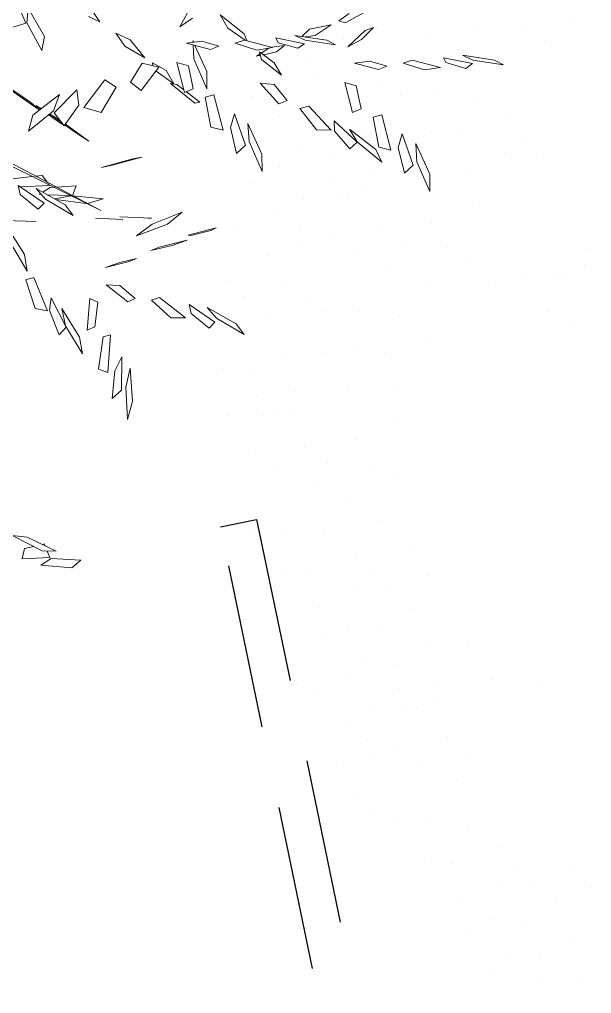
# Model space of a CAD drawing. Header units: metres. Extents: x 42 to 199, y -121 to 268.
# Drawn here: x 92.888 to 93.67, y -52.176 to -50.844 of the extents above; entities that cross this region are included whole.
import ezdxf

# ---------------------------------------------------------------- set-up
doc = ezdxf.new("R2010")
doc.units = ezdxf.units.M
doc.header["$LTSCALE"] = 0.3
doc.linetypes.add('HIDDEN', pattern=[0.375, 0.25, -0.125])
doc.layers.get('0').update_dxf_attribs({"color": 8})
doc.layers.add('A-Hidden-Above', color=8, linetype='HIDDEN')
doc.layers.add('A-LANDSCAPE', color=8, linetype='Continuous', lineweight=5)
doc.layers.add('DA HOUSE ARCH LAYOUT', color=8, linetype='Continuous', lineweight=9)

# ---------------------------------------------------------------- blocks, each defined once
blk = doc.blocks.new('02PTRX29')
at = {"color": 8, "linetype": 'Continuous', "transparency": 33554572}
for p, q in [((-0.26813, -0.03175), (-0.27534, -0.04908)), ((-0.37098, -0.05124), (-0.37838, -0.03757)), ((-0.32126, -0.0482), (-0.31595, -0.04023)), ((-0.27686, -0.03972), (-0.28692, -0.05731)), ((-0.2761, -0.04883), (-0.27686, -0.03972)), ((-0.47345, -0.04871), (-0.48522, -0.04238)), ((-0.47592, -0.04289), (-0.46947, -0.04757)), ((-0.46947, -0.04757), (-0.47345, -0.04871)), ((-0.39603, -0.0439), (-0.41083, -0.05554)), ((-0.39603, -0.0439), (-0.40077, -0.05199)), ((-0.37098, -0.05124), (-0.37876, -0.0458)), ((-0.31424, -0.04478), (-0.32126, -0.0482)), ((-0.4837, -0.05908), (-0.4911, -0.05174)), ((-0.4911, -0.05174), (-0.48598, -0.05364)), ((-0.48598, -0.05364), (-0.47516, -0.06363)), ((-0.45485, -0.05655), (-0.46472, -0.0501)), ((-0.46472, -0.0501), (-0.45144, -0.05275)), ((-0.45144, -0.05275), (-0.4467, -0.05731)), ((-0.40077, -0.05199), (-0.4114, -0.05958)), ((-0.2854, -0.06604), (-0.2761, -0.04883)), ((-0.27534, -0.04908), (-0.26661, -0.05174)), ((-0.47516, -0.06363), (-0.4837, -0.05908)), ((-0.46757, -0.06249), (-0.44859, -0.05946)), ((-0.46207, -0.05958), (-0.46757, -0.06249)), ((-0.44233, -0.05655), (-0.46207, -0.05958)), ((-0.44859, -0.05756), (-0.45485, -0.05655)), ((-0.44859, -0.05946), (-0.44233, -0.05655)), ((-0.44821, -0.06174), (-0.43038, -0.05807)), ((-0.43038, -0.05807), (-0.43189, -0.0611)), ((-0.41102, -0.05946), (-0.42848, -0.06401)), ((-0.41254, -0.05984), (-0.41083, -0.05554)), ((-0.41102, -0.05946), (-0.40533, -0.06136)), ((-0.38464, -0.06009), (-0.39508, -0.06325)), ((-0.37516, -0.06136), (-0.38464, -0.06009)), ((-0.37952, -0.06085), (-0.37895, -0.05996)), ((-0.37895, -0.05996), (-0.37914, -0.06085)), ((-0.34005, -0.05933), (-0.34916, -0.07059)), ((-0.33113, -0.05528), (-0.34005, -0.05933)), ((-0.33113, -0.05528), (-0.33682, -0.06325)), ((-0.28692, -0.05731), (-0.2854, -0.06604)), ((-0.44423, -0.06452), (-0.44821, -0.06174)), ((-0.43189, -0.0611), (-0.44423, -0.06452)), ((-0.43094, -0.0668), (-0.43588, -0.06287)), ((-0.4281, -0.06389), (-0.43588, -0.06287)), ((-0.42848, -0.06401), (-0.4281, -0.06389)), ((-0.41861, -0.06566), (-0.42848, -0.06401)), ((-0.42146, -0.06768), (-0.4262, -0.06452)), ((-0.40533, -0.06136), (-0.41861, -0.06566)), ((-0.39508, -0.06325), (-0.38996, -0.06528)), ((-0.37516, -0.06136), (-0.38996, -0.06528)), ((-0.38028, -0.06275), (-0.38768, -0.07907)), ((-0.37971, -0.07122), (-0.37914, -0.06249)), ((-0.33682, -0.06325), (-0.34916, -0.07059)), ((-0.56624, -0.07198), (-0.57175, -0.07489)), ((-0.55277, -0.07198), (-0.57175, -0.07489)), ((-0.54632, -0.06895), (-0.56624, -0.07198)), ((-0.54632, -0.06895), (-0.55277, -0.07198)), ((-0.53455, -0.07059), (-0.55239, -0.07413)), ((-0.53455, -0.07059), (-0.53588, -0.0735)), ((-0.53266, -0.07654), (-0.51501, -0.07186)), ((-0.50951, -0.07375), (-0.51501, -0.07186)), ((-0.48882, -0.07249), (-0.49926, -0.07565)), ((-0.47933, -0.07375), (-0.48882, -0.07249)), ((-0.43398, -0.08134), (-0.42165, -0.07148)), ((-0.43094, -0.0668), (-0.42279, -0.06857)), ((-0.42032, -0.0668), (-0.42943, -0.07363)), ((-0.42165, -0.07148), (-0.42032, -0.0668)), ((-0.41842, -0.06945), (-0.42108, -0.06895)), ((-0.41842, -0.06945), (-0.4207, -0.06806)), ((-0.38768, -0.08982), (-0.37971, -0.07122)), ((-0.54841, -0.07704), (-0.55239, -0.07413)), ((-0.53588, -0.0735), (-0.54841, -0.07704)), ((-0.52279, -0.07805), (-0.53266, -0.07654)), ((-0.50951, -0.07375), (-0.52279, -0.07805)), ((-0.49414, -0.07768), (-0.49926, -0.07565)), ((-0.47933, -0.07375), (-0.49414, -0.07768)), ((-0.42943, -0.07363), (-0.43398, -0.08134)), ((-0.37629, -0.07552), (-0.37914, -0.08982)), ((-0.36908, -0.0735), (-0.37629, -0.07552)), ((-0.37383, -0.09197), (-0.36908, -0.0735)), ((-0.36719, -0.08666), (-0.36244, -0.07831)), ((-0.3539, -0.07363), (-0.36244, -0.07831)), ((-0.35789, -0.07628), (-0.34764, -0.07388)), ((-0.34688, -0.09083), (-0.35789, -0.07628)), ((-0.3539, -0.07363), (-0.35409, -0.0754)), ((-0.34024, -0.08565), (-0.34764, -0.07388)), ((-0.38768, -0.07907), (-0.38768, -0.08982)), ((-0.35618, -0.07881), (-0.36719, -0.08666)), ((-0.33132, -0.08868), (-0.32449, -0.08413)), ((-0.32449, -0.08413), (-0.3114, -0.10133)), ((-0.48028, -0.08792), (-0.48332, -0.10222)), ((-0.48028, -0.08792), (-0.47326, -0.0859)), ((-0.47801, -0.10437), (-0.47326, -0.0859)), ((-0.42943, -0.08704), (-0.43759, -0.0969)), ((-0.4207, -0.08628), (-0.43227, -0.09905)), ((-0.4207, -0.08628), (-0.42943, -0.08704)), ((-0.3651, -0.08653), (-0.38028, -0.09855)), ((-0.37914, -0.08982), (-0.37383, -0.09197)), ((-0.37345, -0.09045), (-0.36908, -0.08704)), ((-0.3651, -0.08653), (-0.36908, -0.08704)), ((-0.34024, -0.08565), (-0.34688, -0.09083)), ((-0.32221, -0.10437), (-0.33132, -0.08868)), ((-0.30703, -0.09045), (-0.30817, -0.09994)), ((-0.30703, -0.09045), (-0.29299, -0.10462)), ((-0.26472, -0.08868), (-0.27857, -0.09817)), ((-0.39774, -0.11537), (-0.39204, -0.09349)), ((-0.39204, -0.09349), (-0.38673, -0.09488)), ((-0.38673, -0.09488), (-0.39015, -0.1136)), ((-0.38332, -0.09804), (-0.37497, -0.09159)), ((-0.29622, -0.09336), (-0.27971, -0.10601)), ((-0.29261, -0.10348), (-0.29622, -0.09336)), ((-0.28369, -0.10285), (-0.26661, -0.09096)), ((-0.47801, -0.10437), (-0.48332, -0.10222)), ((-0.46472, -0.1155), (-0.45087, -0.10045)), ((-0.44537, -0.10196), (-0.45561, -0.11512)), ((-0.45087, -0.10045), (-0.44537, -0.10196)), ((-0.43227, -0.09905), (-0.43759, -0.0969)), ((-0.38028, -0.09855), (-0.38332, -0.09804)), ((-0.3114, -0.10133), (-0.32221, -0.10437)), ((-0.30817, -0.09994), (-0.29925, -0.11272)), ((-0.2816, -0.10019), (-0.28502, -0.10209)), ((-0.28464, -0.10234), (-0.2816, -0.10019)), ((-0.28369, -0.10285), (-0.27857, -0.09817)), ((-0.50192, -0.12777), (-0.49622, -0.10589)), ((-0.49622, -0.10589), (-0.49091, -0.10728)), ((-0.49091, -0.10728), (-0.49432, -0.126)), ((-0.40476, -0.10525), (-0.41159, -0.12474)), ((-0.40229, -0.11373), (-0.40476, -0.10525)), ((-0.29925, -0.11272), (-0.29299, -0.10462)), ((-0.29033, -0.10551), (-0.29773, -0.11069)), ((-0.29773, -0.11171), (-0.28976, -0.10601)), ((-0.29678, -0.10943), (-0.29052, -0.10538)), ((-0.29261, -0.10348), (-0.27705, -0.11613)), ((-0.27705, -0.11613), (-0.27971, -0.10601)), ((-0.47611, -0.11474), (-0.49243, -0.12752)), ((-0.46662, -0.10968), (-0.48104, -0.12296)), ((-0.48085, -0.12271), (-0.47611, -0.11474)), ((-0.46681, -0.11601), (-0.46662, -0.10968)), ((-0.42184, -0.1303), (-0.41311, -0.11133)), ((-0.41311, -0.11133), (-0.41387, -0.12246)), ((-0.40609, -0.1298), (-0.40229, -0.11373)), ((-0.39774, -0.11537), (-0.39015, -0.1136)), ((-0.30001, -0.11171), (-0.31443, -0.12221)), ((-0.30741, -0.11778), (-0.29982, -0.11221)), ((-0.29773, -0.11171), (-0.29811, -0.1112)), ((-0.50894, -0.11765), (-0.51577, -0.13713)), ((-0.50647, -0.12613), (-0.50894, -0.11765)), ((-0.46681, -0.11601), (-0.47649, -0.12701)), ((-0.46472, -0.1155), (-0.45561, -0.11512)), ((-0.23334, -0.11846), (-0.32183, -0.16522)), ((-0.23113, -0.12005), (-0.32183, -0.16534)), ((-0.31443, -0.12221), (-0.30741, -0.11778)), ((-0.52601, -0.14283), (-0.51729, -0.12372)), ((-0.51729, -0.12372), (-0.51804, -0.13498)), ((-0.51026, -0.14219), (-0.50647, -0.12613)), ((-0.49432, -0.126), (-0.50192, -0.12777)), ((-0.49622, -0.13524), (-0.48085, -0.12271)), ((-0.47649, -0.12701), (-0.48104, -0.12296)), ((-0.41387, -0.12246), (-0.42203, -0.14118)), ((-0.40609, -0.1298), (-0.41159, -0.12474)), ((-0.49243, -0.12752), (-0.49622, -0.13524)), ((-0.42203, -0.14118), (-0.42184, -0.1303)), ((-0.34176, -0.13321), (-0.34726, -0.1322)), ((-0.34726, -0.1322), (-0.32904, -0.13713)), ((-0.51804, -0.13498), (-0.52601, -0.15358)), ((-0.51577, -0.13713), (-0.51026, -0.14219)), ((-0.3224, -0.13852), (-0.34176, -0.13321)), ((-0.3224, -0.13852), (-0.32904, -0.13713)), ((-0.52601, -0.15358), (-0.52601, -0.14283)), ((-0.28881, -0.14789), (-0.28559, -0.14346)), ((-0.28559, -0.14346), (-0.28141, -0.14396)), ((-0.28047, -0.14409), (-0.28028, -0.14409)), ((-0.27952, -0.14422), (-0.26699, -0.14561)), ((-0.29432, -0.1508), (-0.30665, -0.14991)), ((-0.30438, -0.15598), (-0.30665, -0.14991)), ((-0.29337, -0.1508), (-0.29356, -0.1508)), ((-0.2928, -0.1508), (-0.29337, -0.1508)), ((-0.29052, -0.15092), (-0.2928, -0.1508)), ((-0.28597, -0.15396), (-0.29052, -0.15092)), ((-0.29014, -0.14978), (-0.28995, -0.1494)), ((-0.27174, -0.15054), (-0.29014, -0.14978)), ((-0.28957, -0.1489), (-0.28938, -0.14865)), ((-0.2706, -0.14978), (-0.28673, -0.16066)), ((-0.2706, -0.14978), (-0.27193, -0.15535)), ((-0.30456, -0.15624), (-0.32335, -0.15813)), ((-0.30381, -0.15598), (-0.304, -0.15611)), ((-0.304, -0.15611), (-0.30362, -0.15611)), ((-0.30362, -0.15598), (-0.30381, -0.15598)), ((-0.30324, -0.15611), (-0.30305, -0.15598)), ((-0.29337, -0.15813), (-0.30324, -0.15611)), ((-0.30305, -0.15598), (-0.28862, -0.15548)), ((-0.29982, -0.1618), (-0.28179, -0.15155)), ((-0.28768, -0.15826), (-0.28179, -0.15155)), ((-0.28521, -0.15535), (-0.28369, -0.15522)), ((-0.28369, -0.15522), (-0.28464, -0.15472)), ((-0.27193, -0.15535), (-0.28312, -0.16446)), ((-0.32335, -0.15813), (-0.31367, -0.16092)), ((-0.31367, -0.16092), (-0.31348, -0.16092)), ((-0.31348, -0.16092), (-0.3131, -0.16092)), ((-0.3131, -0.16092), (-0.31291, -0.16092)), ((-0.31291, -0.16092), (-0.29394, -0.15851)), ((-0.28768, -0.15826), (-0.30475, -0.16838)), ((-0.29982, -0.1618), (-0.30475, -0.16838)), ((-0.28312, -0.16446), (-0.28673, -0.16066)), ((-0.3632, -0.17382), (-0.37231, -0.16623)), ((-0.35371, -0.17369), (-0.37231, -0.16623)), ((-0.33379, -0.16927), (-0.35333, -0.17002)), ((-0.34403, -0.18103), (-0.3632, -0.17382)), ((-0.35371, -0.17369), (-0.34403, -0.18103)), ((-0.35333, -0.17002), (-0.35125, -0.17002)), ((-0.31861, -0.17002), (-0.3355, -0.17078)), ((-0.2816, -0.17218), (-0.26244, -0.17142)), ((-0.26339, -0.17483), (-0.27458, -0.19267)), ((-0.39337, -0.17597), (-0.39015, -0.17774)), ((-0.39337, -0.17597), (-0.3761, -0.18065)), ((-0.37781, -0.18078), (-0.39015, -0.17774)), ((-0.3761, -0.18065), (-0.37781, -0.18078)), ((-0.35808, -0.18812), (-0.37554, -0.18369)), ((-0.37554, -0.18369), (-0.36624, -0.18698)), ((-0.35295, -0.19014), (-0.36624, -0.18698)), ((-0.27629, -0.20292), (-0.26585, -0.18546)), ((-0.35808, -0.18812), (-0.35295, -0.19014)), ((-0.27458, -0.19267), (-0.27629, -0.20292)), ((-0.34403, -0.19507), (-0.33379, -0.19748)), ((-0.33948, -0.19697), (-0.34403, -0.19507)), ((-0.33948, -0.19697), (-0.32487, -0.20064)), ((-0.32487, -0.20064), (-0.33379, -0.19748)), ((-0.32525, -0.21152), (-0.33872, -0.22202)), ((-0.33379, -0.21177), (-0.32525, -0.21152)), ((-0.28881, -0.22759), (-0.28028, -0.20696)), ((-0.27534, -0.20836), (-0.28122, -0.22607)), ((-0.27534, -0.20836), (-0.28028, -0.20696)), ((-0.33379, -0.21177), (-0.34328, -0.22)), ((-0.39261, -0.23454), (-0.37667, -0.22366)), ((-0.37667, -0.22366), (-0.378, -0.22923)), ((-0.3744, -0.23189), (-0.35827, -0.21924)), ((-0.35333, -0.22088), (-0.36529, -0.23189)), ((-0.35827, -0.21924), (-0.35333, -0.22088)), ((-0.34328, -0.22), (-0.33872, -0.22202)), ((-0.315, -0.22), (-0.32013, -0.22227)), ((-0.32013, -0.22227), (-0.31823, -0.23758)), ((-0.31348, -0.2396), (-0.315, -0.22)), ((-0.29109, -0.21949), (-0.30039, -0.23771)), ((-0.29014, -0.22746), (-0.29109, -0.21949)), ((-0.4059, -0.23568), (-0.38787, -0.22543)), ((-0.38787, -0.22543), (-0.39375, -0.23214)), ((-0.378, -0.22923), (-0.3892, -0.23834)), ((-0.29773, -0.22619), (-0.30874, -0.24403)), ((-0.29773, -0.22619), (-0.30001, -0.23682)), ((-0.29603, -0.24251), (-0.29014, -0.22746)), ((-0.28122, -0.22607), (-0.28881, -0.22759)), ((-0.39375, -0.23214), (-0.41083, -0.24226)), ((-0.4059, -0.23568), (-0.41083, -0.24226)), ((-0.3892, -0.23834), (-0.39261, -0.23454)), ((-0.36529, -0.23189), (-0.3744, -0.23189)), ((-0.31348, -0.2396), (-0.31823, -0.23758)), ((-0.31045, -0.25428), (-0.30001, -0.23682)), ((-0.29603, -0.24251), (-0.30039, -0.23771)), ((-0.32335, -0.24378), (-0.32791, -0.24239)), ((-0.32791, -0.24239), (-0.3262, -0.26592)), ((-0.3205, -0.26377), (-0.32335, -0.24378)), ((-0.31045, -0.25428), (-0.30874, -0.24403)), ((-0.33056, -0.2649), (-0.33493, -0.25605)), ((-0.33493, -0.25605), (-0.33474, -0.2768)), ((-0.34005, -0.26326), (-0.34157, -0.28363)), ((-0.34005, -0.26326), (-0.33739, -0.27503)), ((-0.32904, -0.28198), (-0.33056, -0.2649)), ((-0.3205, -0.26377), (-0.3262, -0.26592)), ((-0.33853, -0.29514), (-0.33739, -0.27503)), ((-0.33474, -0.2768), (-0.32904, -0.28198)), ((-0.34157, -0.28363), (-0.33853, -0.29514)), ((-0.29413, -0.37674), (-0.27629, -0.36801)), ((-0.26699, -0.36712), (-0.28559, -0.37661)), ((-0.27629, -0.36801), (-0.26699, -0.36712)), ((-0.2873, -0.37345), (-0.28673, -0.37231)), ((-0.28578, -0.37269), (-0.28673, -0.37231)), ((-0.27458, -0.37509), (-0.28028, -0.37383)), ((-0.28559, -0.37661), (-0.29413, -0.37674)), ((-0.28862, -0.37674), (-0.29033, -0.38066)), ((-0.27306, -0.38154), (-0.29033, -0.38066)), ((-0.27458, -0.37509), (-0.27306, -0.38154)), ((-0.3095, -0.3823), (-0.29109, -0.38142)), ((-0.304, -0.38711), (-0.3095, -0.3823)), ((-0.28464, -0.38547), (-0.304, -0.38711)), ((-0.29109, -0.38142), (-0.28464, -0.38547))]:
    blk.add_line(p, q, dxfattribs=at)
blk = doc.blocks.new('MUSTER_0')
at = {"color": 8, "linetype": 'Continuous', "transparency": 33554585}
for p, q in [((7.2078, -3.3393), (7.2078, -3.3393)), ((7.0158, -3.3833), (7.0158, -3.3833)), ((7.1353, -3.3868), (7.1353, -3.3868)), ((7.2433, -3.4168), (7.2433, -3.4168)), ((6.9903, -3.4373), (6.9903, -3.4373)), ((7.1948, -3.4388), (7.1948, -3.4388)), ((7.0683, -3.4448), (7.0683, -3.4448)), ((7.1318, -3.4968), (7.1318, -3.4968)), ((7.2103, -3.5038), (7.2103, -3.5038)), ((7.0493, -3.5133), (7.0493, -3.5133)), ((7.2563, -3.5328), (7.2563, -3.5328)), ((7.0268, -3.5523), (7.0268, -3.5523)), ((7.1528, -3.5668), (7.1528, -3.5668)), ((7.0693, -3.5808), (7.0693, -3.5808)), ((6.9998, -3.6013), (6.9998, -3.6013)), ((7.1923, -3.6123), (7.1923, -3.6123)), ((6.6328, -3.6383), (6.6328, -3.6383)), ((7.1328, -3.6383), (7.1328, -3.6383)), ((6.9788, -3.6798), (6.9788, -3.6798)), ((7.0648, -3.6858), (7.0648, -3.6858)), ((6.6598, -3.7358), (6.6598, -3.7358)), ((6.8288, -3.7253), (6.8288, -3.7253)), ((6.8903, -3.7353), (6.8903, -3.7353)), ((7.0813, -3.7438), (7.0813, -3.7438)), ((6.9993, -3.7658), (6.9993, -3.7658)), ((6.8113, -3.7838), (6.8113, -3.7838)), ((5.8793, -3.8188), (5.8793, -3.8188)), ((6.6068, -3.8063), (6.6068, -3.8063)), ((6.8793, -3.8188), (6.8793, -3.8188)), ((5.7078, -3.8393), (5.7078, -3.8393)), ((5.7478, -3.8353), (5.7478, -3.8353)), ((6.7078, -3.8393), (6.7078, -3.8393)), ((6.7478, -3.8353), (6.7478, -3.8353)), ((7.0218, -3.8358), (7.0218, -3.8358)), ((5.7723, -3.8678), (5.7723, -3.8678)), ((5.8643, -3.8778), (5.8643, -3.8778)), ((6.7723, -3.8678), (6.7723, -3.8678)), ((6.8643, -3.8778), (6.8643, -3.8778)), ((7.0158, -3.8833), (7.0158, -3.8833)), ((5.7803, -3.8888), (5.7803, -3.8888)), ((6.6353, -3.8868), (6.6353, -3.8868)), ((6.7803, -3.8888), (6.7803, -3.8888)), ((6.7433, -3.9168), (6.7433, -3.9168)), ((6.4903, -3.9373), (6.4903, -3.9373)), ((6.5683, -3.9448), (6.5683, -3.9448)), ((6.6948, -3.9388), (6.6948, -3.9388)), ((6.8728, -3.9468), (6.8728, -3.9468)), ((6.9033, -3.9303), (6.9033, -3.9303)), ((6.9903, -3.9373), (6.9903, -3.9373)), ((5.8033, -3.9608), (5.8033, -3.9608)), ((6.8033, -3.9608), (6.8033, -3.9608)), ((6.4473, -3.9908), (6.4473, -3.9908)), ((6.9473, -3.9908), (6.9473, -3.9908)), ((5.5493, -4.0133), (5.5493, -4.0133)), ((5.8508, -4.0043), (5.8508, -4.0043)), ((6.5493, -4.0133), (6.5493, -4.0133)), ((6.6318, -3.9968), (6.6318, -3.9968)), ((6.7103, -4.0038), (6.7103, -4.0038)), ((6.8508, -4.0043), (6.8508, -4.0043)), ((5.2563, -4.0328), (5.2563, -4.0328)), ((6.7563, -4.0328), (6.7563, -4.0328)), ((5.5268, -4.0523), (5.5268, -4.0523)), ((6.5268, -4.0523), (6.5268, -4.0523)), ((6.4118, -4.0718), (6.4118, -4.0718)), ((6.6528, -4.0668), (6.6528, -4.0668)), ((5.3118, -4.0783), (5.3118, -4.0783)), ((5.5693, -4.0808), (5.5693, -4.0808)), ((5.8118, -4.0783), (5.8118, -4.0783)), ((6.3118, -4.0783), (6.3118, -4.0783)), ((6.5693, -4.0808), (6.5693, -4.0808)), ((6.8118, -4.0783), (6.8118, -4.0783)), ((5.4998, -4.1013), (5.4998, -4.1013)), ((5.6923, -4.1123), (5.6923, -4.1123)), ((5.9998, -4.1013), (5.9998, -4.1013)), ((6.1923, -4.1123), (6.1923, -4.1123)), ((6.4998, -4.1013), (6.4998, -4.1013)), ((6.6923, -4.1123), (6.6923, -4.1123)), ((5.3043, -4.1313), (5.3043, -4.1313)), ((5.6328, -4.1383), (5.6328, -4.1383)), ((5.8043, -4.1313), (5.8043, -4.1313)), ((6.1328, -4.1383), (6.1328, -4.1383)), ((6.3043, -4.1313), (6.3043, -4.1313)), ((6.6328, -4.1383), (6.6328, -4.1383)), ((6.8043, -4.1313), (6.8043, -4.1313)), ((5.8973, -4.1493), (5.8973, -4.1493)), ((6.3973, -4.1493), (6.3973, -4.1493)), ((5.4788, -4.1798), (5.4788, -4.1798)), ((5.7638, -4.1818), (5.7638, -4.1818)), ((5.9788, -4.1798), (5.9788, -4.1798)), ((6.2638, -4.1818), (6.2638, -4.1818)), ((6.4788, -4.1798), (6.4788, -4.1798)), ((5.5648, -4.1858), (5.5648, -4.1858)), ((6.0648, -4.1858), (6.0648, -4.1858)), ((6.5648, -4.1858), (6.5648, -4.1858)), ((5.3288, -4.2253), (5.3288, -4.2253)), ((5.3903, -4.2353), (5.3903, -4.2353)), ((5.5813, -4.2438), (5.5813, -4.2438)), ((5.6598, -4.2358), (5.6598, -4.2358)), ((5.8288, -4.2253), (5.8288, -4.2253)), ((5.8903, -4.2353), (5.8903, -4.2353)), ((6.0813, -4.2438), (6.0813, -4.2438)), ((6.1598, -4.2358), (6.1598, -4.2358)), ((6.3288, -4.2253), (6.3288, -4.2253)), ((6.3903, -4.2353), (6.3903, -4.2353)), ((6.5813, -4.2438), (6.5813, -4.2438)), ((6.6598, -4.2358), (6.6598, -4.2358)), ((5.4993, -4.2658), (5.4993, -4.2658)), ((5.9993, -4.2658), (5.9993, -4.2658)), ((6.4993, -4.2658), (6.4993, -4.2658)), ((5.8113, -4.2838), (5.8113, -4.2838)), ((6.3113, -4.2838), (6.3113, -4.2838)), ((5.6068, -4.3063), (5.6068, -4.3063)), ((6.1068, -4.3063), (6.1068, -4.3063)), ((5.3793, -4.3188), (5.3793, -4.3188)), ((5.8793, -4.3188), (5.8793, -4.3188)), ((6.3793, -4.3188), (6.3793, -4.3188)), ((5.5218, -4.3358), (5.5218, -4.3358)), ((5.7078, -4.3393), (5.7078, -4.3393)), ((5.7478, -4.3353), (5.7478, -4.3353)), ((6.0218, -4.3358), (6.0218, -4.3358)), ((6.2078, -4.3393), (6.2078, -4.3393)), ((6.2478, -4.3353), (6.2478, -4.3353)), ((6.5218, -4.3358), (6.5218, -4.3358)), ((5.7723, -4.3678), (5.7723, -4.3678)), ((6.2723, -4.3678), (6.2723, -4.3678)), ((5.5158, -4.3833), (5.5158, -4.3833)), ((5.6353, -4.3868), (5.6353, -4.3868)), ((5.7803, -4.3888), (5.7803, -4.3888)), ((5.8643, -4.3778), (5.8643, -4.3778)), ((6.0158, -4.3833), (6.0158, -4.3833)), ((6.1353, -4.3868), (6.1353, -4.3868)), ((6.2803, -4.3888), (6.2803, -4.3888)), ((6.3643, -4.3778), (6.3643, -4.3778)), ((5.4033, -4.4303), (5.4033, -4.4303)), ((5.7433, -4.4168), (5.7433, -4.4168)), ((5.9033, -4.4303), (5.9033, -4.4303)), ((6.2433, -4.4168), (6.2433, -4.4168)), ((5.4903, -4.4373), (5.4903, -4.4373)), ((5.5683, -4.4448), (5.5683, -4.4448)), ((5.6948, -4.4388), (5.6948, -4.4388)), ((5.8728, -4.4468), (5.8728, -4.4468)), ((5.9903, -4.4373), (5.9903, -4.4373)), ((6.0683, -4.4448), (6.0683, -4.4448)), ((6.1948, -4.4388), (6.1948, -4.4388)), ((5.8033, -4.4608), (5.8033, -4.4608)), ((6.3033, -4.4608), (6.3033, -4.4608)), ((5.4473, -4.4908), (5.4473, -4.4908)), ((5.6318, -4.4968), (5.6318, -4.4968)), ((5.9473, -4.4908), (5.9473, -4.4908)), ((6.1318, -4.4968), (6.1318, -4.4968)), ((5.5493, -4.5133), (5.5493, -4.5133)), ((5.7103, -4.5038), (5.7103, -4.5038)), ((5.8508, -4.5043), (5.8508, -4.5043)), ((6.0493, -4.5133), (6.0493, -4.5133)), ((6.2103, -4.5038), (6.2103, -4.5038)), ((5.7563, -4.5328), (5.7563, -4.5328)), ((5.5268, -4.5523), (5.5268, -4.5523)), ((6.0268, -4.5523), (6.0268, -4.5523)), ((5.5693, -4.5808), (5.5693, -4.5808)), ((5.6528, -4.5668), (5.6528, -4.5668)), ((5.8118, -4.5783), (5.8118, -4.5783)), ((5.9118, -4.5718), (5.9118, -4.5718)), ((5.4998, -4.6013), (5.4998, -4.6013)), ((5.6923, -4.6123), (5.6923, -4.6123)), ((5.6328, -4.6383), (5.6328, -4.6383))]:
    blk.add_line(p, q, dxfattribs=at)
blk = doc.blocks.new('SCREEN')
at = {"layer": 'A-Hidden-Above', "color": 8, "ltscale": 3}
blk.add_lwpolyline([(193.4445, -152.9583), (193.1126, -151.363), (193.1616, -151.3528), (193.4935, -152.9481)], close=True, dxfattribs=at)
blk = doc.blocks.new('DA HOUSE ARCH LAYOUT')
at = {"layer": 'A-Hidden-Above', "color": 8, "ltscale": 0.25}
blk.add_blockref('SCREEN', (-197.0961, 160.4531), dxfattribs=at)
at = {"layer": 'A-LANDSCAPE', "color": 8, "lineweight": 35, "transparency": 33554457}
for name, p, xscale, yscale, zscale, rotation in [('MUSTER_0', (-0.0188, 12.0861), 0.6306893141900022, 0.6306893141900022, 0.6306893141900022, 251.0061319040827), ('02PTRX29', (-4.8564, 9.8869), -2.203045860934945, 2.203045860934944, 2.203045860934944, 359.9999999999996)]:
    blk.add_blockref(name, p, dxfattribs=dict(at, xscale=xscale, yscale=yscale, zscale=zscale, rotation=rotation))

msp = doc.modelspace()

# ---------------------------------------------------------------- block references
at = {"layer": 'DA HOUSE ARCH LAYOUT'}
msp.add_blockref('DA HOUSE ARCH LAYOUT', (97.1462, -60.628), dxfattribs=at)

doc.saveas('drawing.dxf')
